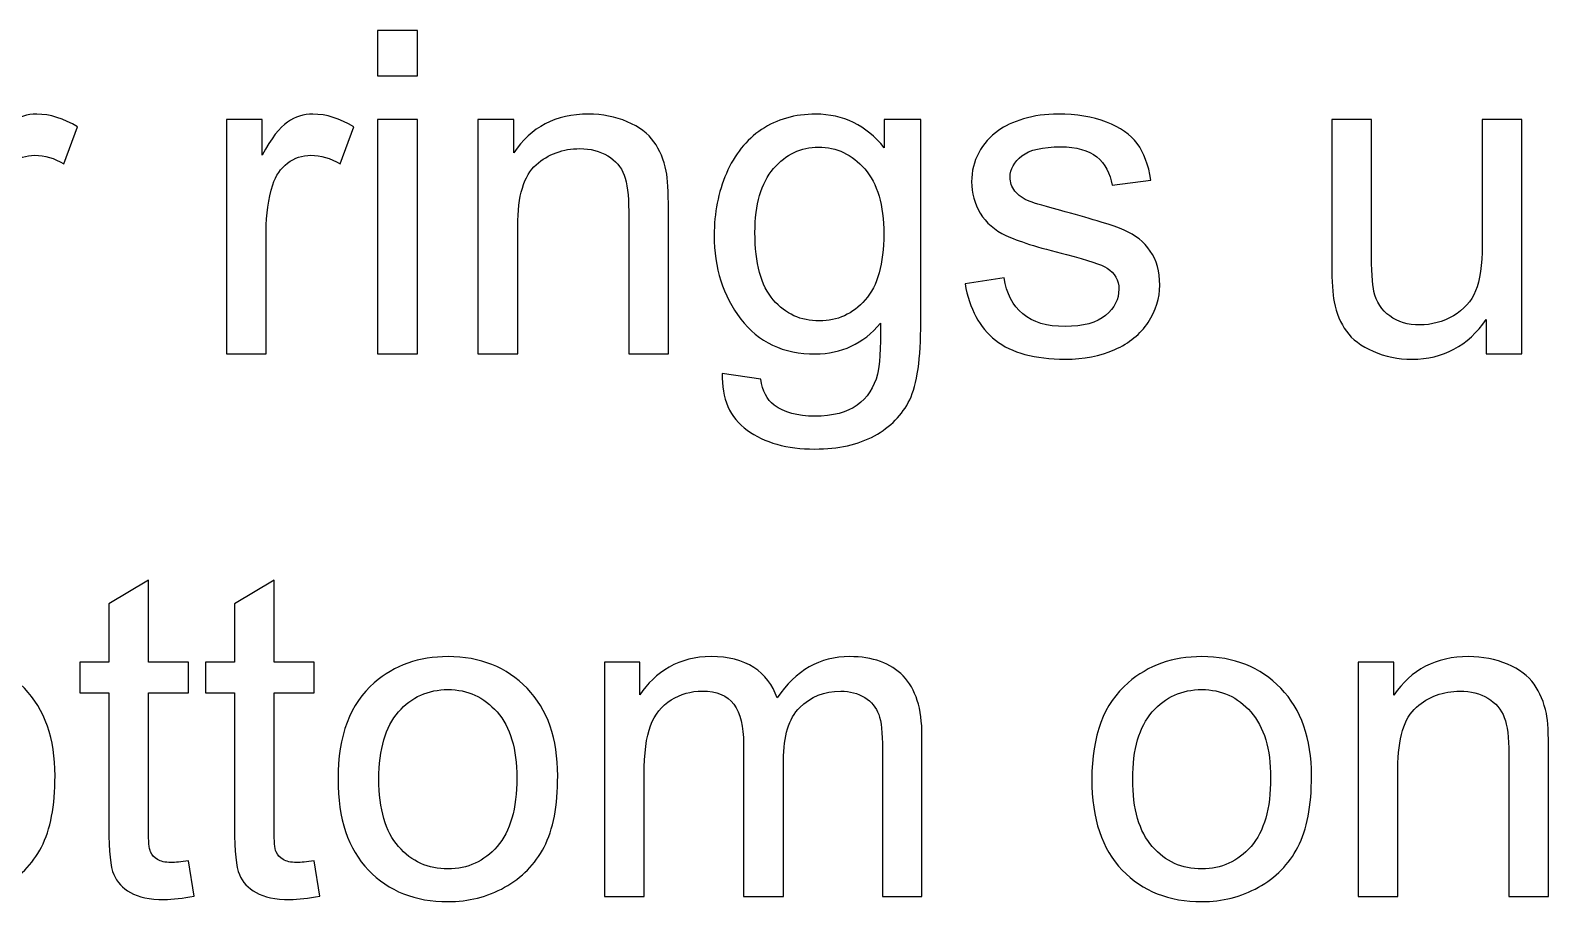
# Model space of a CAD drawing. Header units: centimetres. Extents: x -233 to -82, y 123 to 153.
# Drawn here: x -168.393 to -167.208, y 146.592 to 147.272 of the extents above; entities that cross this region are included whole.
import ezdxf

# ---------------------------------------------------------------- set-up
doc = ezdxf.new("R2010")
doc.units = ezdxf.units.CM
doc.header["$MEASUREMENT"] = 0
doc.layers.add('layer 1', color=7, linetype='Continuous')

msp = doc.modelspace()

# ---------------------------------------------------------------- linework, layer by layer
at = {"layer": 'layer 1'}
for points, knots in [([(-168.122, 147.23618), (-168.122, 147.23618), (-168.122, 147.27178), (-168.122, 147.27178), (-168.122, 147.27178), (-168.122, 147.27178), (-168.091, 147.27178), (-168.091, 147.27178), (-168.091, 147.27178), (-168.091, 147.27178), (-168.091, 147.23618), (-168.091, 147.23618), (-168.091, 147.23618), (-168.091, 147.23618), (-168.122, 147.23618), (-168.122, 147.23618)], [0, 0, 0, 0, 0.2, 0.2, 0.2, 0.2, 0.4, 0.4, 0.4, 0.4, 0.6, 0.6, 0.6, 0.6, 1, 1, 1, 1]), ([(-168.4555, 147.01928), (-168.4555, 147.01928), (-168.4555, 147.20218), (-168.4555, 147.20218), (-168.4555, 147.20218), (-168.4555, 147.20218), (-168.4276, 147.20218), (-168.4276, 147.20218), (-168.4276, 147.20218), (-168.4276, 147.20218), (-168.4276, 147.17448), (-168.4276, 147.17448), (-168.4276, 147.17448), (-168.4205, 147.18748), (-168.4139, 147.19608), (-168.4078, 147.20018), (-168.4078, 147.20018), (-168.4018, 147.20428), (-168.3952, 147.20638), (-168.388, 147.20638), (-168.388, 147.20638), (-168.3775, 147.20638), (-168.3669, 147.20308), (-168.3561, 147.19638), (-168.3561, 147.19638), (-168.3561, 147.19638), (-168.3668, 147.16758), (-168.3668, 147.16758), (-168.3668, 147.16758), (-168.3743, 147.17208), (-168.3819, 147.17428), (-168.3895, 147.17428), (-168.3895, 147.17428), (-168.3963, 147.17428), (-168.4024, 147.17228), (-168.4078, 147.16818), (-168.4078, 147.16818), (-168.4132, 147.16408), (-168.417, 147.15848), (-168.4193, 147.15118), (-168.4193, 147.15118), (-168.4228, 147.14018), (-168.4245, 147.12818), (-168.4245, 147.11508), (-168.4245, 147.11508), (-168.4245, 147.11508), (-168.4245, 147.01928), (-168.4245, 147.01928), (-168.4245, 147.01928), (-168.4245, 147.01928), (-168.4555, 147.01928), (-168.4555, 147.01928)], [0, 0, 0, 0, 0.0714286, 0.0714286, 0.0714286, 0.0714286, 0.1428571, 0.1428571, 0.1428571, 0.1428571, 0.2142857, 0.2142857, 0.2142857, 0.2142857, 0.2857143, 0.2857143, 0.2857143, 0.2857143, 0.3571429, 0.3571429, 0.3571429, 0.3571429, 0.4285714, 0.4285714, 0.4285714, 0.4285714, 0.5, 0.5, 0.5, 0.5, 0.5714286, 0.5714286, 0.5714286, 0.5714286, 0.6428571, 0.6428571, 0.6428571, 0.6428571, 0.7142857, 0.7142857, 0.7142857, 0.7142857, 0.7857143, 0.7857143, 0.7857143, 0.7857143, 0.8571429, 0.8571429, 0.8571429, 0.8571429, 1, 1, 1, 1]), ([(-168.24, 147.01928), (-168.24, 147.01928), (-168.24, 147.20218), (-168.24, 147.20218), (-168.24, 147.20218), (-168.24, 147.20218), (-168.2121, 147.20218), (-168.2121, 147.20218), (-168.2121, 147.20218), (-168.2121, 147.20218), (-168.2121, 147.17448), (-168.2121, 147.17448), (-168.2121, 147.17448), (-168.205, 147.18748), (-168.1984, 147.19608), (-168.1923, 147.20018), (-168.1923, 147.20018), (-168.1863, 147.20428), (-168.1797, 147.20638), (-168.1725, 147.20638), (-168.1725, 147.20638), (-168.162, 147.20638), (-168.1514, 147.20308), (-168.1406, 147.19638), (-168.1406, 147.19638), (-168.1406, 147.19638), (-168.1513, 147.16758), (-168.1513, 147.16758), (-168.1513, 147.16758), (-168.1588, 147.17208), (-168.1664, 147.17428), (-168.174, 147.17428), (-168.174, 147.17428), (-168.1808, 147.17428), (-168.1869, 147.17228), (-168.1923, 147.16818), (-168.1923, 147.16818), (-168.1977, 147.16408), (-168.2015, 147.15848), (-168.2038, 147.15118), (-168.2038, 147.15118), (-168.2073, 147.14018), (-168.209, 147.12818), (-168.209, 147.11508), (-168.209, 147.11508), (-168.209, 147.11508), (-168.209, 147.01928), (-168.209, 147.01928), (-168.209, 147.01928), (-168.209, 147.01928), (-168.24, 147.01928), (-168.24, 147.01928)], [0, 0, 0, 0, 0.0714286, 0.0714286, 0.0714286, 0.0714286, 0.1428571, 0.1428571, 0.1428571, 0.1428571, 0.2142857, 0.2142857, 0.2142857, 0.2142857, 0.2857143, 0.2857143, 0.2857143, 0.2857143, 0.3571429, 0.3571429, 0.3571429, 0.3571429, 0.4285714, 0.4285714, 0.4285714, 0.4285714, 0.5, 0.5, 0.5, 0.5, 0.5714286, 0.5714286, 0.5714286, 0.5714286, 0.6428571, 0.6428571, 0.6428571, 0.6428571, 0.7142857, 0.7142857, 0.7142857, 0.7142857, 0.7857143, 0.7857143, 0.7857143, 0.7857143, 0.8571429, 0.8571429, 0.8571429, 0.8571429, 1, 1, 1, 1]), ([(-168.122, 147.01928), (-168.122, 147.01928), (-168.122, 147.20218), (-168.122, 147.20218), (-168.122, 147.20218), (-168.122, 147.20218), (-168.091, 147.20218), (-168.091, 147.20218), (-168.091, 147.20218), (-168.091, 147.20218), (-168.091, 147.01928), (-168.091, 147.01928), (-168.091, 147.01928), (-168.091, 147.01928), (-168.122, 147.01928), (-168.122, 147.01928)], [0, 0, 0, 0, 0.2, 0.2, 0.2, 0.2, 0.4, 0.4, 0.4, 0.4, 0.6, 0.6, 0.6, 0.6, 1, 1, 1, 1]), ([(-168.0437, 147.01928), (-168.0437, 147.01928), (-168.0437, 147.20218), (-168.0437, 147.20218), (-168.0437, 147.20218), (-168.0437, 147.20218), (-168.0158, 147.20218), (-168.0158, 147.20218), (-168.0158, 147.20218), (-168.0158, 147.20218), (-168.0158, 147.17618), (-168.0158, 147.17618), (-168.0158, 147.17618), (-168.0024, 147.19628), (-167.983, 147.20638), (-167.9576, 147.20638), (-167.9576, 147.20638), (-167.9466, 147.20638), (-167.9365, 147.20438), (-167.9272, 147.20048), (-167.9272, 147.20048), (-167.9179, 147.19648), (-167.911, 147.19128), (-167.9064, 147.18488), (-167.9064, 147.18488), (-167.9019, 147.17838), (-167.8987, 147.17078), (-167.8968, 147.16188), (-167.8968, 147.16188), (-167.8957, 147.15618), (-167.8951, 147.14608), (-167.8951, 147.13178), (-167.8951, 147.13178), (-167.8951, 147.13178), (-167.8951, 147.01928), (-167.8951, 147.01928), (-167.8951, 147.01928), (-167.8951, 147.01928), (-167.9261, 147.01928), (-167.9261, 147.01928), (-167.9261, 147.01928), (-167.9261, 147.01928), (-167.9261, 147.13058), (-167.9261, 147.13058), (-167.9261, 147.13058), (-167.9261, 147.14318), (-167.9273, 147.15258), (-167.9297, 147.15888), (-167.9297, 147.15888), (-167.9321, 147.16518), (-167.9364, 147.17018), (-167.9425, 147.17388), (-167.9425, 147.17388), (-167.9487, 147.17758), (-167.9559, 147.17948), (-167.9642, 147.17948), (-167.9642, 147.17948), (-167.9774, 147.17948), (-167.9888, 147.17528), (-167.9983, 147.16688), (-167.9983, 147.16688), (-168.0079, 147.15848), (-168.0127, 147.14258), (-168.0127, 147.11918), (-168.0127, 147.11918), (-168.0127, 147.11918), (-168.0127, 147.01928), (-168.0127, 147.01928), (-168.0127, 147.01928), (-168.0127, 147.01928), (-168.0437, 147.01928), (-168.0437, 147.01928)], [0, 0, 0, 0, 0.0526316, 0.0526316, 0.0526316, 0.0526316, 0.1052632, 0.1052632, 0.1052632, 0.1052632, 0.1578947, 0.1578947, 0.1578947, 0.1578947, 0.2105263, 0.2105263, 0.2105263, 0.2105263, 0.2631579, 0.2631579, 0.2631579, 0.2631579, 0.3157895, 0.3157895, 0.3157895, 0.3157895, 0.3684211, 0.3684211, 0.3684211, 0.3684211, 0.4210526, 0.4210526, 0.4210526, 0.4210526, 0.4736842, 0.4736842, 0.4736842, 0.4736842, 0.5263158, 0.5263158, 0.5263158, 0.5263158, 0.5789474, 0.5789474, 0.5789474, 0.5789474, 0.6315789, 0.6315789, 0.6315789, 0.6315789, 0.6842105, 0.6842105, 0.6842105, 0.6842105, 0.7368421, 0.7368421, 0.7368421, 0.7368421, 0.7894737, 0.7894737, 0.7894737, 0.7894737, 0.8421053, 0.8421053, 0.8421053, 0.8421053, 0.8947368, 0.8947368, 0.8947368, 0.8947368, 1, 1, 1, 1]), ([(-167.8532, 147.00408), (-167.8532, 147.00408), (-167.8231, 146.99968), (-167.8231, 146.99968), (-167.8231, 146.99968), (-167.8218, 146.99038), (-167.8183, 146.98358), (-167.8126, 146.97928), (-167.8126, 146.97928), (-167.8049, 146.97358), (-167.7944, 146.97068), (-167.7811, 146.97068), (-167.7811, 146.97068), (-167.7667, 146.97068), (-167.7556, 146.97358), (-167.7478, 146.97928), (-167.7478, 146.97928), (-167.74, 146.98498), (-167.7347, 146.99308), (-167.732, 147.00348), (-167.732, 147.00348), (-167.7304, 147.00978), (-167.7296, 147.02298), (-167.7297, 147.04318), (-167.7297, 147.04318), (-167.7432, 147.02728), (-167.7601, 147.01928), (-167.7804, 147.01928), (-167.7804, 147.01928), (-167.8055, 147.01928), (-167.825, 147.02838), (-167.8387, 147.04648), (-167.8387, 147.04648), (-167.8525, 147.06458), (-167.8594, 147.08638), (-167.8594, 147.11178), (-167.8594, 147.11178), (-167.8594, 147.12928), (-167.8562, 147.14538), (-167.8499, 147.16018), (-167.8499, 147.16018), (-167.8436, 147.17488), (-167.8345, 147.18628), (-167.8225, 147.19438), (-167.8225, 147.19438), (-167.8105, 147.20238), (-167.7964, 147.20638), (-167.7802, 147.20638), (-167.7802, 147.20638), (-167.7586, 147.20638), (-167.7408, 147.19768), (-167.7268, 147.18018), (-167.7268, 147.18018), (-167.7268, 147.18018), (-167.7268, 147.20218), (-167.7268, 147.20218), (-167.7268, 147.20218), (-167.7268, 147.20218), (-167.6982, 147.20218), (-167.6982, 147.20218), (-167.6982, 147.20218), (-167.6982, 147.20218), (-167.6982, 147.04408), (-167.6982, 147.04408), (-167.6982, 147.04408), (-167.6982, 147.01558), (-167.7011, 146.99538), (-167.7069, 146.98348), (-167.7069, 146.98348), (-167.7127, 146.97158), (-167.7219, 146.96228), (-167.7344, 146.95538), (-167.7344, 146.95538), (-167.747, 146.94848), (-167.7625, 146.94508), (-167.7809, 146.94508), (-167.7809, 146.94508), (-167.8027, 146.94508), (-167.8203, 146.94998), (-167.8337, 146.95978), (-167.8337, 146.95978), (-167.8472, 146.96958), (-167.8537, 146.98438), (-167.8532, 147.00408)], [0, 0, 0, 0, 0.0454545, 0.0454545, 0.0454545, 0.0454545, 0.0909091, 0.0909091, 0.0909091, 0.0909091, 0.1363636, 0.1363636, 0.1363636, 0.1363636, 0.1818182, 0.1818182, 0.1818182, 0.1818182, 0.2272727, 0.2272727, 0.2272727, 0.2272727, 0.2727273, 0.2727273, 0.2727273, 0.2727273, 0.3181818, 0.3181818, 0.3181818, 0.3181818, 0.3636364, 0.3636364, 0.3636364, 0.3636364, 0.4090909, 0.4090909, 0.4090909, 0.4090909, 0.4545455, 0.4545455, 0.4545455, 0.4545455, 0.5, 0.5, 0.5, 0.5, 0.5454545, 0.5454545, 0.5454545, 0.5454545, 0.5909091, 0.5909091, 0.5909091, 0.5909091, 0.6363636, 0.6363636, 0.6363636, 0.6363636, 0.6818182, 0.6818182, 0.6818182, 0.6818182, 0.7272727, 0.7272727, 0.7272727, 0.7272727, 0.7727273, 0.7727273, 0.7727273, 0.7727273, 0.8181818, 0.8181818, 0.8181818, 0.8181818, 0.8636364, 0.8636364, 0.8636364, 0.8636364, 0.9090909, 0.9090909, 0.9090909, 0.9090909, 1, 1, 1, 1]), ([(-167.6637, 147.07388), (-167.6637, 147.07388), (-167.6331, 147.07868), (-167.6331, 147.07868), (-167.6331, 147.07868), (-167.6314, 147.06638), (-167.6266, 147.05698), (-167.6187, 147.05048), (-167.6187, 147.05048), (-167.6108, 147.04398), (-167.5998, 147.04068), (-167.5857, 147.04068), (-167.5857, 147.04068), (-167.5715, 147.04068), (-167.5609, 147.04358), (-167.554, 147.04938), (-167.554, 147.04938), (-167.5471, 147.05518), (-167.5437, 147.06198), (-167.5437, 147.06978), (-167.5437, 147.06978), (-167.5437, 147.07678), (-167.5467, 147.08228), (-167.5528, 147.08628), (-167.5528, 147.08628), (-167.5571, 147.08898), (-167.5676, 147.09248), (-167.5845, 147.09678), (-167.5845, 147.09678), (-167.6072, 147.10248), (-167.623, 147.10748), (-167.6318, 147.11168), (-167.6318, 147.11168), (-167.6406, 147.11588), (-167.6473, 147.12168), (-167.6518, 147.12908), (-167.6518, 147.12908), (-167.6563, 147.13648), (-167.6586, 147.14468), (-167.6586, 147.15368), (-167.6586, 147.15368), (-167.6586, 147.16178), (-167.6567, 147.16938), (-167.653, 147.17628), (-167.653, 147.17628), (-167.6493, 147.18318), (-167.6442, 147.18898), (-167.6377, 147.19358), (-167.6377, 147.19358), (-167.6329, 147.19718), (-167.6263, 147.20018), (-167.618, 147.20268), (-167.618, 147.20268), (-167.6097, 147.20518), (-167.6007, 147.20638), (-167.5912, 147.20638), (-167.5912, 147.20638), (-167.5769, 147.20638), (-167.5643, 147.20428), (-167.5534, 147.20018), (-167.5534, 147.20018), (-167.5425, 147.19608), (-167.5345, 147.19048), (-167.5293, 147.18338), (-167.5293, 147.18338), (-167.5242, 147.17628), (-167.5206, 147.16688), (-167.5187, 147.15498), (-167.5187, 147.15498), (-167.5187, 147.15498), (-167.549, 147.15088), (-167.549, 147.15088), (-167.549, 147.15088), (-167.5504, 147.16028), (-167.5544, 147.16768), (-167.561, 147.17298), (-167.561, 147.17298), (-167.5676, 147.17828), (-167.5769, 147.18088), (-167.589, 147.18088), (-167.589, 147.18088), (-167.6032, 147.18088), (-167.6133, 147.17858), (-167.6194, 147.17388), (-167.6194, 147.17388), (-167.6255, 147.16918), (-167.6286, 147.16358), (-167.6286, 147.15728), (-167.6286, 147.15728), (-167.6286, 147.15318), (-167.6273, 147.14958), (-167.6248, 147.14638), (-167.6248, 147.14638), (-167.6223, 147.14308), (-167.6183, 147.14028), (-167.6129, 147.13818), (-167.6129, 147.13818), (-167.6098, 147.13698), (-167.6007, 147.13428), (-167.5855, 147.13018), (-167.5855, 147.13018), (-167.5636, 147.12428), (-167.5483, 147.11958), (-167.5396, 147.11588), (-167.5396, 147.11588), (-167.5309, 147.11218), (-167.5241, 147.10668), (-167.5192, 147.09958), (-167.5192, 147.09958), (-167.5143, 147.09248), (-167.5118, 147.08358), (-167.5118, 147.07298), (-167.5118, 147.07298), (-167.5118, 147.06268), (-167.5148, 147.05298), (-167.5208, 147.04388), (-167.5208, 147.04388), (-167.5269, 147.03478), (-167.5356, 147.02768), (-167.5469, 147.02268), (-167.5469, 147.02268), (-167.5583, 147.01768), (-167.5712, 147.01518), (-167.5855, 147.01518), (-167.5855, 147.01518), (-167.6093, 147.01518), (-167.6274, 147.02008), (-167.6399, 147.02998), (-167.6399, 147.02998), (-167.6524, 147.03988), (-167.6603, 147.05448), (-167.6637, 147.07388)], [0, 0, 0, 0, 0.0294118, 0.0294118, 0.0294118, 0.0294118, 0.0588235, 0.0588235, 0.0588235, 0.0588235, 0.0882353, 0.0882353, 0.0882353, 0.0882353, 0.1176471, 0.1176471, 0.1176471, 0.1176471, 0.1470588, 0.1470588, 0.1470588, 0.1470588, 0.1764706, 0.1764706, 0.1764706, 0.1764706, 0.2058824, 0.2058824, 0.2058824, 0.2058824, 0.2352941, 0.2352941, 0.2352941, 0.2352941, 0.2647059, 0.2647059, 0.2647059, 0.2647059, 0.2941176, 0.2941176, 0.2941176, 0.2941176, 0.3235294, 0.3235294, 0.3235294, 0.3235294, 0.3529412, 0.3529412, 0.3529412, 0.3529412, 0.3823529, 0.3823529, 0.3823529, 0.3823529, 0.4117647, 0.4117647, 0.4117647, 0.4117647, 0.4411765, 0.4411765, 0.4411765, 0.4411765, 0.4705882, 0.4705882, 0.4705882, 0.4705882, 0.5, 0.5, 0.5, 0.5, 0.5294118, 0.5294118, 0.5294118, 0.5294118, 0.5588235, 0.5588235, 0.5588235, 0.5588235, 0.5882353, 0.5882353, 0.5882353, 0.5882353, 0.6176471, 0.6176471, 0.6176471, 0.6176471, 0.6470588, 0.6470588, 0.6470588, 0.6470588, 0.6764706, 0.6764706, 0.6764706, 0.6764706, 0.7058824, 0.7058824, 0.7058824, 0.7058824, 0.7352941, 0.7352941, 0.7352941, 0.7352941, 0.7647059, 0.7647059, 0.7647059, 0.7647059, 0.7941176, 0.7941176, 0.7941176, 0.7941176, 0.8235294, 0.8235294, 0.8235294, 0.8235294, 0.8529412, 0.8529412, 0.8529412, 0.8529412, 0.8823529, 0.8823529, 0.8823529, 0.8823529, 0.9117647, 0.9117647, 0.9117647, 0.9117647, 0.9411765, 0.9411765, 0.9411765, 0.9411765, 1, 1, 1, 1]), ([(-167.2571, 147.01928), (-167.2571, 147.01928), (-167.2571, 147.04618), (-167.2571, 147.04618), (-167.2571, 147.04618), (-167.2713, 147.02548), (-167.2906, 147.01518), (-167.3151, 147.01518), (-167.3151, 147.01518), (-167.3259, 147.01518), (-167.336, 147.01728), (-167.3453, 147.02138), (-167.3453, 147.02138), (-167.3547, 147.02548), (-167.3617, 147.03068), (-167.3662, 147.03698), (-167.3662, 147.03698), (-167.3707, 147.04318), (-167.3739, 147.05088), (-167.3757, 147.05998), (-167.3757, 147.05998), (-167.377, 147.06608), (-167.3776, 147.07568), (-167.3776, 147.08888), (-167.3776, 147.08888), (-167.3776, 147.08888), (-167.3776, 147.20218), (-167.3776, 147.20218), (-167.3776, 147.20218), (-167.3776, 147.20218), (-167.3466, 147.20218), (-167.3466, 147.20218), (-167.3466, 147.20218), (-167.3466, 147.20218), (-167.3466, 147.10078), (-167.3466, 147.10078), (-167.3466, 147.10078), (-167.3466, 147.08458), (-167.346, 147.07368), (-167.3447, 147.06798), (-167.3447, 147.06798), (-167.3428, 147.05988), (-167.3386, 147.05348), (-167.3323, 147.04888), (-167.3323, 147.04888), (-167.326, 147.04418), (-167.3182, 147.04188), (-167.3089, 147.04188), (-167.3089, 147.04188), (-167.2996, 147.04188), (-167.2909, 147.04428), (-167.2827, 147.04908), (-167.2827, 147.04908), (-167.2746, 147.05378), (-167.2688, 147.06028), (-167.2654, 147.06848), (-167.2654, 147.06848), (-167.262, 147.07668), (-167.2603, 147.08858), (-167.2603, 147.10418), (-167.2603, 147.10418), (-167.2603, 147.10418), (-167.2603, 147.20218), (-167.2603, 147.20218), (-167.2603, 147.20218), (-167.2603, 147.20218), (-167.2293, 147.20218), (-167.2293, 147.20218), (-167.2293, 147.20218), (-167.2293, 147.20218), (-167.2293, 147.01928), (-167.2293, 147.01928), (-167.2293, 147.01928), (-167.2293, 147.01928), (-167.2571, 147.01928), (-167.2571, 147.01928)], [0, 0, 0, 0, 0.05, 0.05, 0.05, 0.05, 0.1, 0.1, 0.1, 0.1, 0.15, 0.15, 0.15, 0.15, 0.2, 0.2, 0.2, 0.2, 0.25, 0.25, 0.25, 0.25, 0.3, 0.3, 0.3, 0.3, 0.35, 0.35, 0.35, 0.35, 0.4, 0.4, 0.4, 0.4, 0.45, 0.45, 0.45, 0.45, 0.5, 0.5, 0.5, 0.5, 0.55, 0.55, 0.55, 0.55, 0.6, 0.6, 0.6, 0.6, 0.65, 0.65, 0.65, 0.65, 0.7, 0.7, 0.7, 0.7, 0.75, 0.75, 0.75, 0.75, 0.8, 0.8, 0.8, 0.8, 0.85, 0.85, 0.85, 0.85, 0.9, 0.9, 0.9, 0.9, 1, 1, 1, 1]), ([(-167.8276, 147.11398), (-167.8276, 147.08998), (-167.8228, 147.07248), (-167.8133, 147.06148), (-167.8133, 147.06148), (-167.8038, 147.05048), (-167.7918, 147.04498), (-167.7774, 147.04498), (-167.7774, 147.04498), (-167.7632, 147.04498), (-167.7513, 147.05048), (-167.7416, 147.06148), (-167.7416, 147.06148), (-167.7319, 147.07238), (-167.7271, 147.08958), (-167.7271, 147.11298), (-167.7271, 147.11298), (-167.7271, 147.13538), (-167.7321, 147.15228), (-167.742, 147.16368), (-167.742, 147.16368), (-167.7519, 147.17498), (-167.7639, 147.18068), (-167.778, 147.18068), (-167.778, 147.18068), (-167.7917, 147.18068), (-167.8034, 147.17508), (-167.8131, 147.16388), (-167.8131, 147.16388), (-167.8228, 147.15268), (-167.8276, 147.13608), (-167.8276, 147.11398)], [0, 0, 0, 0, 0.1111111, 0.1111111, 0.1111111, 0.1111111, 0.2222222, 0.2222222, 0.2222222, 0.2222222, 0.3333333, 0.3333333, 0.3333333, 0.3333333, 0.4444444, 0.4444444, 0.4444444, 0.4444444, 0.5555556, 0.5555556, 0.5555556, 0.5555556, 0.6666667, 0.6666667, 0.6666667, 0.6666667, 0.7777778, 0.7777778, 0.7777778, 0.7777778, 1, 1, 1, 1]), ([(-168.2696, 146.62365), (-168.2696, 146.62365), (-168.2652, 146.59625), (-168.2652, 146.59625), (-168.2652, 146.59625), (-168.2739, 146.59445), (-168.2817, 146.59355), (-168.2886, 146.59355), (-168.2886, 146.59355), (-168.2999, 146.59355), (-168.3086, 146.59535), (-168.3148, 146.59895), (-168.3148, 146.59895), (-168.321, 146.60245), (-168.3254, 146.60715), (-168.3279, 146.61295), (-168.3279, 146.61295), (-168.3304, 146.61875), (-168.3317, 146.63095), (-168.3317, 146.64955), (-168.3317, 146.64955), (-168.3317, 146.64955), (-168.3317, 146.75475), (-168.3317, 146.75475), (-168.3317, 146.75475), (-168.3317, 146.75475), (-168.3544, 146.75475), (-168.3544, 146.75475), (-168.3544, 146.75475), (-168.3544, 146.75475), (-168.3544, 146.77885), (-168.3544, 146.77885), (-168.3544, 146.77885), (-168.3544, 146.77885), (-168.3317, 146.77885), (-168.3317, 146.77885), (-168.3317, 146.77885), (-168.3317, 146.77885), (-168.3317, 146.82415), (-168.3317, 146.82415), (-168.3317, 146.82415), (-168.3317, 146.82415), (-168.3008, 146.84275), (-168.3008, 146.84275), (-168.3008, 146.84275), (-168.3008, 146.84275), (-168.3008, 146.77885), (-168.3008, 146.77885), (-168.3008, 146.77885), (-168.3008, 146.77885), (-168.2696, 146.77885), (-168.2696, 146.77885), (-168.2696, 146.77885), (-168.2696, 146.77885), (-168.2696, 146.75475), (-168.2696, 146.75475), (-168.2696, 146.75475), (-168.2696, 146.75475), (-168.3008, 146.75475), (-168.3008, 146.75475), (-168.3008, 146.75475), (-168.3008, 146.75475), (-168.3008, 146.64775), (-168.3008, 146.64775), (-168.3008, 146.64775), (-168.3008, 146.63895), (-168.3003, 146.63325), (-168.2992, 146.63075), (-168.2992, 146.63075), (-168.2981, 146.62825), (-168.2963, 146.62625), (-168.2938, 146.62475), (-168.2938, 146.62475), (-168.2913, 146.62325), (-168.2878, 146.62245), (-168.2833, 146.62245), (-168.2833, 146.62245), (-168.2798, 146.62245), (-168.2753, 146.62285), (-168.2696, 146.62365)], [0, 0, 0, 0, 0.047619, 0.047619, 0.047619, 0.047619, 0.0952381, 0.0952381, 0.0952381, 0.0952381, 0.1428571, 0.1428571, 0.1428571, 0.1428571, 0.1904762, 0.1904762, 0.1904762, 0.1904762, 0.2380952, 0.2380952, 0.2380952, 0.2380952, 0.2857143, 0.2857143, 0.2857143, 0.2857143, 0.3333333, 0.3333333, 0.3333333, 0.3333333, 0.3809524, 0.3809524, 0.3809524, 0.3809524, 0.4285714, 0.4285714, 0.4285714, 0.4285714, 0.4761905, 0.4761905, 0.4761905, 0.4761905, 0.5238095, 0.5238095, 0.5238095, 0.5238095, 0.5714286, 0.5714286, 0.5714286, 0.5714286, 0.6190476, 0.6190476, 0.6190476, 0.6190476, 0.6666667, 0.6666667, 0.6666667, 0.6666667, 0.7142857, 0.7142857, 0.7142857, 0.7142857, 0.7619048, 0.7619048, 0.7619048, 0.7619048, 0.8095238, 0.8095238, 0.8095238, 0.8095238, 0.8571429, 0.8571429, 0.8571429, 0.8571429, 0.9047619, 0.9047619, 0.9047619, 0.9047619, 1, 1, 1, 1]), ([(-168.1716, 146.62365), (-168.1716, 146.62365), (-168.1672, 146.59625), (-168.1672, 146.59625), (-168.1672, 146.59625), (-168.1759, 146.59445), (-168.1837, 146.59355), (-168.1906, 146.59355), (-168.1906, 146.59355), (-168.2019, 146.59355), (-168.2106, 146.59535), (-168.2168, 146.59895), (-168.2168, 146.59895), (-168.223, 146.60245), (-168.2274, 146.60715), (-168.2299, 146.61295), (-168.2299, 146.61295), (-168.2324, 146.61875), (-168.2337, 146.63095), (-168.2337, 146.64955), (-168.2337, 146.64955), (-168.2337, 146.64955), (-168.2337, 146.75475), (-168.2337, 146.75475), (-168.2337, 146.75475), (-168.2337, 146.75475), (-168.2564, 146.75475), (-168.2564, 146.75475), (-168.2564, 146.75475), (-168.2564, 146.75475), (-168.2564, 146.77885), (-168.2564, 146.77885), (-168.2564, 146.77885), (-168.2564, 146.77885), (-168.2337, 146.77885), (-168.2337, 146.77885), (-168.2337, 146.77885), (-168.2337, 146.77885), (-168.2337, 146.82415), (-168.2337, 146.82415), (-168.2337, 146.82415), (-168.2337, 146.82415), (-168.2028, 146.84275), (-168.2028, 146.84275), (-168.2028, 146.84275), (-168.2028, 146.84275), (-168.2028, 146.77885), (-168.2028, 146.77885), (-168.2028, 146.77885), (-168.2028, 146.77885), (-168.1716, 146.77885), (-168.1716, 146.77885), (-168.1716, 146.77885), (-168.1716, 146.77885), (-168.1716, 146.75475), (-168.1716, 146.75475), (-168.1716, 146.75475), (-168.1716, 146.75475), (-168.2028, 146.75475), (-168.2028, 146.75475), (-168.2028, 146.75475), (-168.2028, 146.75475), (-168.2028, 146.64775), (-168.2028, 146.64775), (-168.2028, 146.64775), (-168.2028, 146.63895), (-168.2023, 146.63325), (-168.2012, 146.63075), (-168.2012, 146.63075), (-168.2001, 146.62825), (-168.1983, 146.62625), (-168.1958, 146.62475), (-168.1958, 146.62475), (-168.1933, 146.62325), (-168.1898, 146.62245), (-168.1853, 146.62245), (-168.1853, 146.62245), (-168.1818, 146.62245), (-168.1773, 146.62285), (-168.1716, 146.62365)], [0, 0, 0, 0, 0.047619, 0.047619, 0.047619, 0.047619, 0.0952381, 0.0952381, 0.0952381, 0.0952381, 0.1428571, 0.1428571, 0.1428571, 0.1428571, 0.1904762, 0.1904762, 0.1904762, 0.1904762, 0.2380952, 0.2380952, 0.2380952, 0.2380952, 0.2857143, 0.2857143, 0.2857143, 0.2857143, 0.3333333, 0.3333333, 0.3333333, 0.3333333, 0.3809524, 0.3809524, 0.3809524, 0.3809524, 0.4285714, 0.4285714, 0.4285714, 0.4285714, 0.4761905, 0.4761905, 0.4761905, 0.4761905, 0.5238095, 0.5238095, 0.5238095, 0.5238095, 0.5714286, 0.5714286, 0.5714286, 0.5714286, 0.6190476, 0.6190476, 0.6190476, 0.6190476, 0.6666667, 0.6666667, 0.6666667, 0.6666667, 0.7142857, 0.7142857, 0.7142857, 0.7142857, 0.7619048, 0.7619048, 0.7619048, 0.7619048, 0.8095238, 0.8095238, 0.8095238, 0.8095238, 0.8571429, 0.8571429, 0.8571429, 0.8571429, 0.9047619, 0.9047619, 0.9047619, 0.9047619, 1, 1, 1, 1]), ([(-168.5451, 146.68745), (-168.5451, 146.72135), (-168.5357, 146.74635), (-168.5168, 146.76265), (-168.5168, 146.76265), (-168.5011, 146.77625), (-168.4819, 146.78305), (-168.4593, 146.78305), (-168.4593, 146.78305), (-168.4342, 146.78305), (-168.4136, 146.77485), (-168.3976, 146.75835), (-168.3976, 146.75835), (-168.3817, 146.74185), (-168.3737, 146.71905), (-168.3737, 146.69005), (-168.3737, 146.69005), (-168.3737, 146.66645), (-168.3772, 146.64795), (-168.3843, 146.63445), (-168.3843, 146.63445), (-168.3914, 146.62095), (-168.4016, 146.61055), (-168.4151, 146.60305), (-168.4151, 146.60305), (-168.4286, 146.59555), (-168.4434, 146.59185), (-168.4593, 146.59185), (-168.4593, 146.59185), (-168.4849, 146.59185), (-168.5056, 146.60005), (-168.5214, 146.61645), (-168.5214, 146.61645), (-168.5372, 146.63285), (-168.5451, 146.65655), (-168.5451, 146.68745)], [0, 0, 0, 0, 0.1, 0.1, 0.1, 0.1, 0.2, 0.2, 0.2, 0.2, 0.3, 0.3, 0.3, 0.3, 0.4, 0.4, 0.4, 0.4, 0.5, 0.5, 0.5, 0.5, 0.6, 0.6, 0.6, 0.6, 0.7, 0.7, 0.7, 0.7, 0.8, 0.8, 0.8, 0.8, 1, 1, 1, 1]), ([(-168.1529, 146.68745), (-168.1529, 146.72135), (-168.1435, 146.74635), (-168.1246, 146.76265), (-168.1246, 146.76265), (-168.1089, 146.77625), (-168.0897, 146.78305), (-168.0671, 146.78305), (-168.0671, 146.78305), (-168.042, 146.78305), (-168.0214, 146.77485), (-168.0054, 146.75835), (-168.0054, 146.75835), (-167.9895, 146.74185), (-167.9815, 146.71905), (-167.9815, 146.69005), (-167.9815, 146.69005), (-167.9815, 146.66645), (-167.985, 146.64795), (-167.9921, 146.63445), (-167.9921, 146.63445), (-167.9992, 146.62095), (-168.0094, 146.61055), (-168.0229, 146.60305), (-168.0229, 146.60305), (-168.0364, 146.59555), (-168.0512, 146.59185), (-168.0671, 146.59185), (-168.0671, 146.59185), (-168.0927, 146.59185), (-168.1134, 146.60005), (-168.1292, 146.61645), (-168.1292, 146.61645), (-168.145, 146.63285), (-168.1529, 146.65655), (-168.1529, 146.68745)], [0, 0, 0, 0, 0.1, 0.1, 0.1, 0.1, 0.2, 0.2, 0.2, 0.2, 0.3, 0.3, 0.3, 0.3, 0.4, 0.4, 0.4, 0.4, 0.5, 0.5, 0.5, 0.5, 0.6, 0.6, 0.6, 0.6, 0.7, 0.7, 0.7, 0.7, 0.8, 0.8, 0.8, 0.8, 1, 1, 1, 1]), ([(-167.9451, 146.59595), (-167.9451, 146.59595), (-167.9451, 146.77885), (-167.9451, 146.77885), (-167.9451, 146.77885), (-167.9451, 146.77885), (-167.9174, 146.77885), (-167.9174, 146.77885), (-167.9174, 146.77885), (-167.9174, 146.77885), (-167.9174, 146.75325), (-167.9174, 146.75325), (-167.9174, 146.75325), (-167.9117, 146.76215), (-167.904, 146.76935), (-167.8945, 146.77485), (-167.8945, 146.77485), (-167.885, 146.78035), (-167.8741, 146.78305), (-167.8619, 146.78305), (-167.8619, 146.78305), (-167.8484, 146.78305), (-167.8373, 146.78025), (-167.8286, 146.77465), (-167.8286, 146.77465), (-167.8199, 146.76895), (-167.8138, 146.76105), (-167.8103, 146.75095), (-167.8103, 146.75095), (-167.7958, 146.77235), (-167.777, 146.78305), (-167.7538, 146.78305), (-167.7538, 146.78305), (-167.7357, 146.78305), (-167.7217, 146.77805), (-167.7119, 146.76795), (-167.7119, 146.76795), (-167.7022, 146.75785), (-167.6973, 146.74245), (-167.6973, 146.72155), (-167.6973, 146.72155), (-167.6973, 146.72155), (-167.6973, 146.59595), (-167.6973, 146.59595), (-167.6973, 146.59595), (-167.6973, 146.59595), (-167.7281, 146.59595), (-167.7281, 146.59595), (-167.7281, 146.59595), (-167.7281, 146.59595), (-167.7281, 146.71115), (-167.7281, 146.71115), (-167.7281, 146.71115), (-167.7281, 146.72355), (-167.7291, 146.73245), (-167.7311, 146.73795), (-167.7311, 146.73795), (-167.7331, 146.74345), (-167.7367, 146.74785), (-167.742, 146.75115), (-167.742, 146.75115), (-167.7473, 146.75445), (-167.7536, 146.75615), (-167.7607, 146.75615), (-167.7607, 146.75615), (-167.7736, 146.75615), (-167.7842, 146.75185), (-167.7927, 146.74335), (-167.7927, 146.74335), (-167.8012, 146.73475), (-167.8054, 146.72105), (-167.8054, 146.70225), (-167.8054, 146.70225), (-167.8054, 146.70225), (-167.8054, 146.59595), (-167.8054, 146.59595), (-167.8054, 146.59595), (-167.8054, 146.59595), (-167.8365, 146.59595), (-167.8365, 146.59595), (-167.8365, 146.59595), (-167.8365, 146.59595), (-167.8365, 146.71485), (-167.8365, 146.71485), (-167.8365, 146.71485), (-167.8365, 146.72855), (-167.839, 146.73895), (-167.844, 146.74585), (-167.844, 146.74585), (-167.8491, 146.75275), (-167.8573, 146.75615), (-167.8688, 146.75615), (-167.8688, 146.75615), (-167.8775, 146.75615), (-167.8856, 146.75385), (-167.893, 146.74925), (-167.893, 146.74925), (-167.9004, 146.74465), (-167.9058, 146.73795), (-167.9091, 146.72915), (-167.9091, 146.72915), (-167.9124, 146.72025), (-167.9141, 146.70755), (-167.9141, 146.69085), (-167.9141, 146.69085), (-167.9141, 146.69085), (-167.9141, 146.59595), (-167.9141, 146.59595), (-167.9141, 146.59595), (-167.9141, 146.59595), (-167.9451, 146.59595), (-167.9451, 146.59595)], [0, 0, 0, 0, 0.0344828, 0.0344828, 0.0344828, 0.0344828, 0.0689655, 0.0689655, 0.0689655, 0.0689655, 0.1034483, 0.1034483, 0.1034483, 0.1034483, 0.137931, 0.137931, 0.137931, 0.137931, 0.1724138, 0.1724138, 0.1724138, 0.1724138, 0.2068966, 0.2068966, 0.2068966, 0.2068966, 0.2413793, 0.2413793, 0.2413793, 0.2413793, 0.2758621, 0.2758621, 0.2758621, 0.2758621, 0.3103448, 0.3103448, 0.3103448, 0.3103448, 0.3448276, 0.3448276, 0.3448276, 0.3448276, 0.3793103, 0.3793103, 0.3793103, 0.3793103, 0.4137931, 0.4137931, 0.4137931, 0.4137931, 0.4482759, 0.4482759, 0.4482759, 0.4482759, 0.4827586, 0.4827586, 0.4827586, 0.4827586, 0.5172414, 0.5172414, 0.5172414, 0.5172414, 0.5517241, 0.5517241, 0.5517241, 0.5517241, 0.5862069, 0.5862069, 0.5862069, 0.5862069, 0.6206897, 0.6206897, 0.6206897, 0.6206897, 0.6551724, 0.6551724, 0.6551724, 0.6551724, 0.6896552, 0.6896552, 0.6896552, 0.6896552, 0.7241379, 0.7241379, 0.7241379, 0.7241379, 0.7586207, 0.7586207, 0.7586207, 0.7586207, 0.7931034, 0.7931034, 0.7931034, 0.7931034, 0.8275862, 0.8275862, 0.8275862, 0.8275862, 0.862069, 0.862069, 0.862069, 0.862069, 0.8965517, 0.8965517, 0.8965517, 0.8965517, 0.9310345, 0.9310345, 0.9310345, 0.9310345, 1, 1, 1, 1]), ([(-167.5648, 146.68745), (-167.5648, 146.72135), (-167.5554, 146.74635), (-167.5365, 146.76265), (-167.5365, 146.76265), (-167.5208, 146.77625), (-167.5016, 146.78305), (-167.479, 146.78305), (-167.479, 146.78305), (-167.4539, 146.78305), (-167.4333, 146.77485), (-167.4173, 146.75835), (-167.4173, 146.75835), (-167.4014, 146.74185), (-167.3934, 146.71905), (-167.3934, 146.69005), (-167.3934, 146.69005), (-167.3934, 146.66645), (-167.3969, 146.64795), (-167.404, 146.63445), (-167.404, 146.63445), (-167.4111, 146.62095), (-167.4213, 146.61055), (-167.4348, 146.60305), (-167.4348, 146.60305), (-167.4483, 146.59555), (-167.4631, 146.59185), (-167.479, 146.59185), (-167.479, 146.59185), (-167.5046, 146.59185), (-167.5253, 146.60005), (-167.5411, 146.61645), (-167.5411, 146.61645), (-167.5569, 146.63285), (-167.5648, 146.65655), (-167.5648, 146.68745)], [0, 0, 0, 0, 0.1, 0.1, 0.1, 0.1, 0.2, 0.2, 0.2, 0.2, 0.3, 0.3, 0.3, 0.3, 0.4, 0.4, 0.4, 0.4, 0.5, 0.5, 0.5, 0.5, 0.6, 0.6, 0.6, 0.6, 0.7, 0.7, 0.7, 0.7, 0.8, 0.8, 0.8, 0.8, 1, 1, 1, 1]), ([(-167.357, 146.59595), (-167.357, 146.59595), (-167.357, 146.77885), (-167.357, 146.77885), (-167.357, 146.77885), (-167.357, 146.77885), (-167.3291, 146.77885), (-167.3291, 146.77885), (-167.3291, 146.77885), (-167.3291, 146.77885), (-167.3291, 146.75285), (-167.3291, 146.75285), (-167.3291, 146.75285), (-167.3157, 146.77295), (-167.2963, 146.78305), (-167.2709, 146.78305), (-167.2709, 146.78305), (-167.2599, 146.78305), (-167.2498, 146.78105), (-167.2405, 146.77715), (-167.2405, 146.77715), (-167.2312, 146.77315), (-167.2243, 146.76795), (-167.2197, 146.76155), (-167.2197, 146.76155), (-167.2152, 146.75505), (-167.212, 146.74745), (-167.2101, 146.73855), (-167.2101, 146.73855), (-167.209, 146.73285), (-167.2084, 146.72275), (-167.2084, 146.70845), (-167.2084, 146.70845), (-167.2084, 146.70845), (-167.2084, 146.59595), (-167.2084, 146.59595), (-167.2084, 146.59595), (-167.2084, 146.59595), (-167.2394, 146.59595), (-167.2394, 146.59595), (-167.2394, 146.59595), (-167.2394, 146.59595), (-167.2394, 146.70725), (-167.2394, 146.70725), (-167.2394, 146.70725), (-167.2394, 146.71985), (-167.2406, 146.72925), (-167.243, 146.73555), (-167.243, 146.73555), (-167.2454, 146.74185), (-167.2497, 146.74685), (-167.2558, 146.75055), (-167.2558, 146.75055), (-167.262, 146.75425), (-167.2692, 146.75615), (-167.2775, 146.75615), (-167.2775, 146.75615), (-167.2907, 146.75615), (-167.3021, 146.75195), (-167.3116, 146.74355), (-167.3116, 146.74355), (-167.3212, 146.73515), (-167.326, 146.71925), (-167.326, 146.69585), (-167.326, 146.69585), (-167.326, 146.69585), (-167.326, 146.59595), (-167.326, 146.59595), (-167.326, 146.59595), (-167.326, 146.59595), (-167.357, 146.59595), (-167.357, 146.59595)], [0, 0, 0, 0, 0.0526316, 0.0526316, 0.0526316, 0.0526316, 0.1052632, 0.1052632, 0.1052632, 0.1052632, 0.1578947, 0.1578947, 0.1578947, 0.1578947, 0.2105263, 0.2105263, 0.2105263, 0.2105263, 0.2631579, 0.2631579, 0.2631579, 0.2631579, 0.3157895, 0.3157895, 0.3157895, 0.3157895, 0.3684211, 0.3684211, 0.3684211, 0.3684211, 0.4210526, 0.4210526, 0.4210526, 0.4210526, 0.4736842, 0.4736842, 0.4736842, 0.4736842, 0.5263158, 0.5263158, 0.5263158, 0.5263158, 0.5789474, 0.5789474, 0.5789474, 0.5789474, 0.6315789, 0.6315789, 0.6315789, 0.6315789, 0.6842105, 0.6842105, 0.6842105, 0.6842105, 0.7368421, 0.7368421, 0.7368421, 0.7368421, 0.7894737, 0.7894737, 0.7894737, 0.7894737, 0.8421053, 0.8421053, 0.8421053, 0.8421053, 0.8947368, 0.8947368, 0.8947368, 0.8947368, 1, 1, 1, 1]), ([(-168.121, 146.68745), (-168.121, 146.66395), (-168.1159, 146.64645), (-168.1057, 146.63485), (-168.1057, 146.63485), (-168.0955, 146.62315), (-168.0826, 146.61735), (-168.0671, 146.61735), (-168.0671, 146.61735), (-168.0517, 146.61735), (-168.0389, 146.62325), (-168.0287, 146.63495), (-168.0287, 146.63495), (-168.0185, 146.64665), (-168.0134, 146.66445), (-168.0134, 146.68845), (-168.0134, 146.68845), (-168.0134, 146.71105), (-168.0185, 146.72815), (-168.0288, 146.73985), (-168.0288, 146.73985), (-168.0391, 146.75155), (-168.0518, 146.75735), (-168.0671, 146.75735), (-168.0671, 146.75735), (-168.0826, 146.75735), (-168.0955, 146.75155), (-168.1057, 146.73995), (-168.1057, 146.73995), (-168.1159, 146.72835), (-168.121, 146.71085), (-168.121, 146.68745)], [0, 0, 0, 0, 0.1111111, 0.1111111, 0.1111111, 0.1111111, 0.2222222, 0.2222222, 0.2222222, 0.2222222, 0.3333333, 0.3333333, 0.3333333, 0.3333333, 0.4444444, 0.4444444, 0.4444444, 0.4444444, 0.5555556, 0.5555556, 0.5555556, 0.5555556, 0.6666667, 0.6666667, 0.6666667, 0.6666667, 0.7777778, 0.7777778, 0.7777778, 0.7777778, 1, 1, 1, 1]), ([(-167.5329, 146.68745), (-167.5329, 146.66395), (-167.5278, 146.64645), (-167.5176, 146.63485), (-167.5176, 146.63485), (-167.5074, 146.62315), (-167.4945, 146.61735), (-167.479, 146.61735), (-167.479, 146.61735), (-167.4636, 146.61735), (-167.4508, 146.62325), (-167.4406, 146.63495), (-167.4406, 146.63495), (-167.4304, 146.64665), (-167.4253, 146.66445), (-167.4253, 146.68845), (-167.4253, 146.68845), (-167.4253, 146.71105), (-167.4304, 146.72815), (-167.4407, 146.73985), (-167.4407, 146.73985), (-167.451, 146.75155), (-167.4637, 146.75735), (-167.479, 146.75735), (-167.479, 146.75735), (-167.4945, 146.75735), (-167.5074, 146.75155), (-167.5176, 146.73995), (-167.5176, 146.73995), (-167.5278, 146.72835), (-167.5329, 146.71085), (-167.5329, 146.68745)], [0, 0, 0, 0, 0.1111111, 0.1111111, 0.1111111, 0.1111111, 0.2222222, 0.2222222, 0.2222222, 0.2222222, 0.3333333, 0.3333333, 0.3333333, 0.3333333, 0.4444444, 0.4444444, 0.4444444, 0.4444444, 0.5555556, 0.5555556, 0.5555556, 0.5555556, 0.6666667, 0.6666667, 0.6666667, 0.6666667, 0.7777778, 0.7777778, 0.7777778, 0.7777778, 1, 1, 1, 1])]:
    msp.add_open_spline(points, degree=3, knots=knots, dxfattribs=at)

doc.saveas('drawing.dxf')
